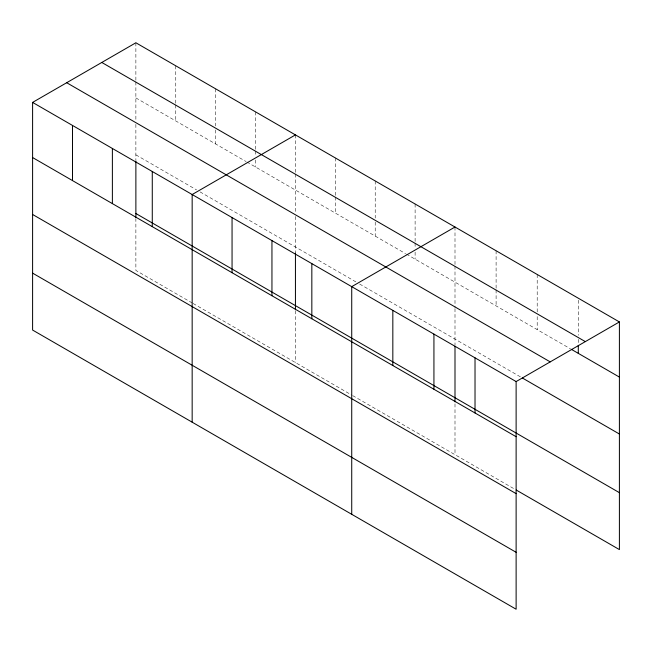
<?xml version="1.0" encoding="UTF-8"?>
<svg xmlns="http://www.w3.org/2000/svg" width="652" height="652" viewBox="0 0 652 652"><rect width="100%" height="100%" fill="white"/><g stroke="black" fill="none" stroke-linecap="round" stroke-linejoin="round"><path stroke-width="0.49" stroke-dasharray="3.26 2.44" d="M135.877 97.922L246.008 161.509M246.872 162.006L405.568 253.628M406.44 254.125L570.427 348.812M135.877 154.85L196.578 189.895M200.05 191.9L356.139 282.023M359.611 284.019L521.461 377.467M192.242 302.984L135.877 270.433L135.877 218.591M193.106 303.482L351.803 395.104M352.675 395.601L515.341 489.522M578.3 300.213L578.3 335.307M578.3 339.317L578.3 344.329M537.199 274.484L537.199 312.577M537.199 316.587L537.199 329.627M496.099 250.751L496.099 288.852M496.099 289.855L496.099 305.894M454.998 227.026L454.998 265.12M454.998 266.122L454.998 307.581M454.998 308.6L454.998 345.161M454.998 403.849L454.998 454.68M415.112 203.994L415.112 242.088M415.112 243.09L415.112 248.11M415.112 252.12L415.112 259.137M375.218 180.963L375.218 218.061M375.218 222.071L375.218 236.105M335.332 157.931L335.332 196.032M335.332 197.034L335.332 213.074M295.438 134.899L295.438 173M295.438 174.002L295.438 212.405M295.438 216.472L295.438 253.041M295.438 310.711L295.438 362.561M255.543 111.867L255.543 149.968M255.543 150.971L255.543 155.983M255.543 159.993L255.543 167.01M215.657 88.835L215.657 125.934M215.657 129.944L215.657 143.978M175.763 65.811L175.763 103.904M175.763 104.907L175.763 120.954M135.877 42.779L135.877 80.872M135.877 81.875L135.877 120.286M135.877 124.353L135.877 159.903"/><path stroke-width="0.98" d="M32.6 102.405L516.123 381.567L516.123 609.221L32.6 330.059L32.6 102.405L135.877 42.779L619.4 321.941L619.4 549.595L516.213 490.027M295.438 134.899L192.161 194.524L192.161 422.186M454.998 227.026L351.73 286.652L351.73 514.306M516.123 381.567L619.4 321.941M101.793 62.453L585.317 341.615M571.307 349.317L619.4 377.084M66.683 82.722L550.207 361.884M522.333 377.973L619.4 434.012M135.877 213.506L619.4 492.667M32.6 157.548L516.123 436.71M32.6 214.475L516.123 493.637M32.6 273.131L516.123 552.293M578.3 345.332L578.3 353.351M475.023 357.834L475.023 412.977M454.998 346.179L454.998 401.819M433.93 334.109L433.93 389.252M392.83 310.376L392.83 365.519M311.835 263.62L311.835 318.763M295.438 253.041L295.438 309.7M271.949 240.588L271.949 295.731M232.055 217.556L232.055 272.699M152.275 171.492L152.275 226.635M135.877 160.922L135.877 217.572M112.38 148.46L112.38 203.603M72.494 125.428L72.494 180.571"/></g></svg>
